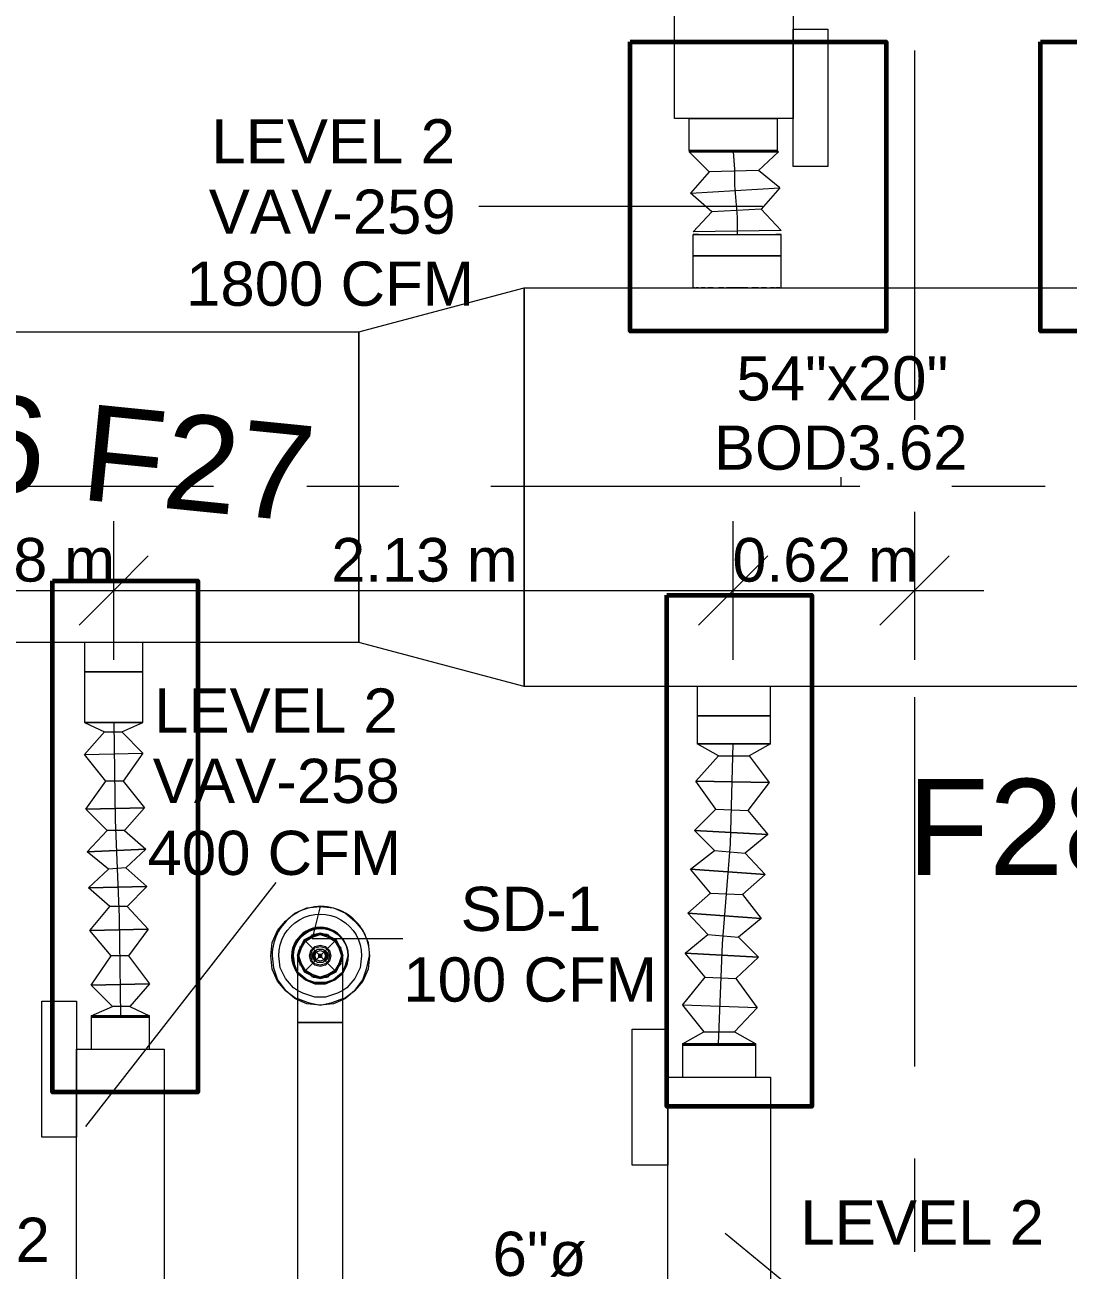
# Model space of a CAD drawing. Header units: metres. Extents: x -2 to 207, y -8 to 52.
# Drawn here: x 46.143 to 49.73, y 38.874 to 43.154 of the extents above; entities that cross this region are included whole.
import ezdxf

# ---------------------------------------------------------------- set-up
doc = ezdxf.new("R2010")
doc.units = ezdxf.units.M
doc.layers.add('HVAC - Ductos', color=5, linetype='Continuous', lineweight=0)
doc.layers.add('PDF_Text', color=7, linetype='Continuous', lineweight=0)
doc.layers.add('PDF_Geometry', color=7, linetype='Continuous', lineweight=0, true_color=0xaaaaaa)
doc.styles.add('PDF ArialUnicodeMS-Bold-Identity-H', font='arial.ttf')
doc.styles.add('PDF Helvetica', font='')
doc.styles.get('PDF Helvetica').set_extended_font_data('Helvetica')

msp = doc.modelspace()

# ---------------------------------------------------------------- linework, layer by layer
at = {"layer": 'HVAC - Ductos', "lineweight": 0}
for points in [[(48.7853, 44.6551), (48.7853, 42.8315), (48.3775, 42.8315), (48.3775, 44.6551)], [(48.9044, 42.6666), (48.7853, 42.6666), (48.7853, 43.1386), (48.9044, 43.1386)], [(48.7303, 42.7216), (48.7257, 42.7216), (48.7119, 42.7216), (48.6891, 42.7216), (48.657, 42.7216), (48.6203, 42.7216), (48.5791, 42.7216), (48.5424, 42.7216), (48.5058, 42.7216), (48.4737, 42.7216), (48.4508, 42.7216), (48.437, 42.7216), (48.4279, 42.7216), (48.437, 42.7216), (48.4508, 42.7216), (48.4737, 42.7216), (48.5058, 42.7216), (48.5424, 42.7216), (48.5791, 42.7216), (48.6203, 42.7216), (48.657, 42.7216), (48.6891, 42.7216), (48.7119, 42.7216), (48.7257, 42.7216)], [(47.8598, 40.8797), (47.2916, 41.0309), (47.2916, 42.0984), (47.8598, 42.2497)], [(50.1872, 40.8797), (47.8598, 40.8797), (47.8598, 42.2497), (50.1872, 42.2497)], [(47.2916, 41.0309), (41.757, 41.0309), (41.757, 42.0984), (47.2916, 42.0984)], [(46.3478, 40.756), (46.3615, 40.756), (46.3753, 40.756), (46.3982, 40.756), (46.4211, 40.756), (46.4486, 40.756), (46.4715, 40.756), (46.499, 40.756), (46.5173, 40.756), (46.5357, 40.756), (46.5448, 40.756), (46.5494, 40.756), (46.5448, 40.756), (46.5357, 40.756), (46.5173, 40.756), (46.499, 40.756), (46.4715, 40.756), (46.4486, 40.756), (46.4211, 40.756), (46.3982, 40.756), (46.3753, 40.756), (46.3615, 40.756)], [(48.4554, 40.6827), (48.46, 40.6827), (48.4692, 40.6827), (48.492, 40.6827), (48.515, 40.6827), (48.547, 40.6827), (48.5791, 40.6827), (48.6157, 40.6827), (48.6433, 40.6827), (48.6707, 40.6827), (48.6891, 40.6827), (48.7028, 40.6827), (48.7074, 40.6827), (48.7028, 40.6827), (48.6891, 40.6827), (48.6707, 40.6827), (48.6433, 40.6827), (48.6157, 40.6827), (48.5791, 40.6827), (48.547, 40.6827), (48.515, 40.6827), (48.492, 40.6827), (48.4692, 40.6827), (48.46, 40.6827)], [(47.0946, 39.9817), (47.1084, 40.0047), (47.1313, 40.0184), (47.1588, 40.0275), (47.1863, 40.0184), (47.2092, 40.0047), (47.2229, 39.9817), (47.2321, 39.9542), (47.2229, 39.9268), (47.2092, 39.9038), (47.1863, 39.8901), (47.1588, 39.8809), (47.1313, 39.8901), (47.1084, 39.9038), (47.0946, 39.9268), (47.0855, 39.9542)], [(47.1267, 39.9726), (47.1404, 39.9863), (47.1588, 39.9909), (47.1771, 39.9863), (47.1908, 39.9726), (47.1954, 39.9542), (47.1908, 39.9359), (47.1771, 39.9222), (47.1588, 39.9176), (47.1404, 39.9222), (47.1267, 39.9359), (47.1221, 39.9542)], [(47.1313, 39.9726), (47.1404, 39.9817), (47.1588, 39.9863), (47.1771, 39.9817), (47.1863, 39.9726), (47.1908, 39.9542), (47.1863, 39.9359), (47.1771, 39.9268), (47.1588, 39.9222), (47.1404, 39.9268), (47.1313, 39.9359), (47.1267, 39.9542)], [(47.1359, 39.968), (47.1496, 39.9771), (47.1679, 39.9771), (47.1817, 39.968), (47.1863, 39.9542), (47.1817, 39.9405), (47.1679, 39.9313), (47.1496, 39.9313), (47.1359, 39.9405), (47.1313, 39.9542)], [(47.1404, 39.968), (47.1496, 39.9771), (47.1679, 39.9771), (47.1771, 39.968), (47.1817, 39.9542), (47.1771, 39.9405), (47.1679, 39.9313), (47.1496, 39.9313), (47.1404, 39.9405), (47.1359, 39.9542)], [(47.145, 39.968), (47.1588, 39.9726), (47.1725, 39.968), (47.1771, 39.9542), (47.1725, 39.9405), (47.1588, 39.9359), (47.145, 39.9405), (47.1404, 39.9542)], [(47.1542, 39.9588), (47.1542, 39.9542), (47.1542, 39.9588), (47.1633, 39.9588), (47.1633, 39.9542), (47.1633, 39.9588)], [(47.1633, 39.9496), (47.1633, 39.9542), (47.1633, 39.9496), (47.1542, 39.9496), (47.1542, 39.9542), (47.1542, 39.9496)], [(47.2366, 39.8947), (47.2504, 39.9222), (47.255, 39.9542), (47.2504, 39.9222)], [(47.0855, 39.8947), (47.1129, 39.8718), (47.1404, 39.8626), (47.1771, 39.8626), (47.2046, 39.8718), (47.2321, 39.8947), (47.2366, 39.8992), (47.2321, 39.8947), (47.2046, 39.8718), (47.1771, 39.8626), (47.1404, 39.8626), (47.1129, 39.8718), (47.0855, 39.8947), (47.0809, 39.8992)], [(47.2321, 39.8901), (47.2092, 39.8718), (47.1771, 39.858), (47.1404, 39.858), (47.1084, 39.8718), (47.0855, 39.8901), (47.0809, 39.8947), (47.0855, 39.8901), (47.1084, 39.8718), (47.1404, 39.858), (47.1771, 39.858), (47.2092, 39.8718), (47.2321, 39.8901), (47.2366, 39.8947)], [(46.2012, 39.7984), (46.3203, 39.7984), (46.3203, 39.3311), (46.2012, 39.3311)], [(48.2309, 39.7022), (48.3546, 39.7022), (48.3546, 39.2349), (48.2309, 39.2349)], [(46.6227, 39.6335), (46.6227, 38.7264), (46.3203, 38.7264), (46.3203, 39.6335)], [(48.657, 39.6519), (48.6524, 39.6519), (48.6341, 39.6519), (48.6066, 39.6519), (48.5699, 39.6519), (48.5287, 39.6519), (48.492, 39.6519), (48.4554, 39.6519), (48.4279, 39.6519), (48.4096, 39.6519), (48.405, 39.6519), (48.4096, 39.6519), (48.4279, 39.6519), (48.4554, 39.6519), (48.492, 39.6519), (48.5287, 39.6519), (48.5699, 39.6519), (48.6066, 39.6519), (48.6341, 39.6519), (48.6524, 39.6519)], [(48.405, 39.6473), (48.405, 39.5373), (48.4096, 39.5373), (48.4233, 39.5373), (48.4416, 39.5373), (48.4692, 39.5373), (48.4966, 39.5373), (48.5287, 39.5373), (48.5653, 39.5373), (48.5928, 39.5373), (48.6203, 39.5373), (48.6387, 39.5373), (48.6524, 39.5373), (48.657, 39.5373), (48.657, 39.6473), (48.6479, 39.6473), (48.6341, 39.6473), (48.6066, 39.6473), (48.5699, 39.6473), (48.5287, 39.6473), (48.492, 39.6473), (48.4554, 39.6473), (48.4279, 39.6473), (48.4096, 39.6473)], [(48.657, 39.6473), (48.6524, 39.6473), (48.6387, 39.6473), (48.6203, 39.6473), (48.5928, 39.6473), (48.5653, 39.6473), (48.5287, 39.6473), (48.4966, 39.6473), (48.4692, 39.6473), (48.4416, 39.6473), (48.4233, 39.6473), (48.4096, 39.6473), (48.405, 39.6473), (48.4096, 39.6473), (48.4233, 39.6473), (48.4416, 39.6473), (48.4692, 39.6473), (48.4966, 39.6473), (48.5287, 39.6473), (48.5653, 39.6473), (48.5928, 39.6473), (48.6203, 39.6473), (48.6387, 39.6473), (48.6524, 39.6473)], [(48.7074, 39.5373), (48.7074, 38.6302), (48.3546, 38.6302), (48.3546, 39.5373)]]:
    msp.add_lwpolyline(points, close=True, dxfattribs=at)
for points in [[(48.4966, 42.6483), (48.4279, 42.717), (48.7349, 42.717), (48.7257, 42.717), (48.7074, 42.717), (48.6799, 42.717), (48.6433, 42.717), (48.602, 42.717), (48.5608, 42.717), (48.5195, 42.717), (48.4829, 42.717), (48.4508, 42.717), (48.4325, 42.717), (48.4279, 42.717), (48.4325, 42.717), (48.4508, 42.717), (48.4829, 42.717), (48.5195, 42.717), (48.5608, 42.717), (48.602, 42.717), (48.6433, 42.717), (48.6799, 42.717), (48.7074, 42.717), (48.7257, 42.717), (48.7349, 42.717), (48.7303, 42.7216), (48.7257, 42.7216), (48.7074, 42.7216), (48.6799, 42.7216), (48.6433, 42.7216), (48.602, 42.7216), (48.5608, 42.7216), (48.5195, 42.7216), (48.4829, 42.7216), (48.4554, 42.7216), (48.437, 42.7216), (48.4279, 42.7216), (48.4279, 42.8315), (48.437, 42.8315), (48.4508, 42.8315), (48.4737, 42.8315), (48.5058, 42.8315), (48.5424, 42.8315), (48.5791, 42.8315), (48.6203, 42.8315), (48.657, 42.8315), (48.6891, 42.8315), (48.7119, 42.8315), (48.7257, 42.8315), (48.7303, 42.8315), (48.7303, 42.7216), (48.7257, 42.7216), (48.7074, 42.7216), (48.6799, 42.7216), (48.6433, 42.7216), (48.602, 42.7216), (48.5608, 42.7216), (48.5195, 42.7216), (48.4829, 42.7216), (48.4554, 42.7216), (48.437, 42.7216), (48.4279, 42.7216), (48.4279, 42.717), (48.7349, 42.717), (48.6661, 42.6528), (48.4966, 42.6483), (48.4325, 42.575), (48.7395, 42.5933), (48.6661, 42.6528)], [(48.5791, 42.717), (48.5837, 42.6574), (48.5837, 42.6024), (48.5882, 42.5475), (48.5928, 42.4925), (48.5928, 42.4329)], [(48.6753, 42.52), (48.7441, 42.4467), (48.4416, 42.4421), (48.5058, 42.5108), (48.4325, 42.575), (48.7395, 42.5933), (48.6753, 42.52), (48.5058, 42.5108)], [(48.6799, 42.5291), (48.3271, 42.5291), (47.704, 42.5291)], [(48.4462, 42.2497), (48.4416, 42.2497), (48.4416, 42.3597), (48.4416, 42.4329), (48.4462, 42.4329), (48.46, 42.4329), (48.4874, 42.4329), (48.515, 42.4329), (48.5562, 42.4329), (48.5928, 42.4329), (48.6341, 42.4329), (48.6707, 42.4329), (48.7028, 42.4329), (48.7257, 42.4329), (48.7395, 42.4329), (48.7441, 42.4329), (48.7395, 42.4329), (48.7257, 42.4329)], [(48.7441, 42.2497), (48.7441, 42.3597), (48.7395, 42.3597), (48.7257, 42.3597), (48.7028, 42.3597), (48.6707, 42.3597), (48.6341, 42.3597), (48.5928, 42.3597), (48.5562, 42.3597), (48.515, 42.3597), (48.4874, 42.3597), (48.46, 42.3597), (48.4462, 42.3597), (48.4416, 42.3597), (48.4462, 42.3597), (48.46, 42.3597), (48.4874, 42.3597), (48.515, 42.3597), (48.5562, 42.3597), (48.5928, 42.3597), (48.6341, 42.3597), (48.6707, 42.3597), (48.7028, 42.3597), (48.7257, 42.3597), (48.7395, 42.3597), (48.7441, 42.3597), (48.7441, 42.4329)], [(48.46, 42.4329), (48.4462, 42.4329), (48.4416, 42.4329)], [(48.46, 42.3597), (48.4874, 42.3597), (48.515, 42.3597), (48.5562, 42.3597), (48.5928, 42.3597), (48.6341, 42.3597), (48.6707, 42.3597), (48.7028, 42.3597), (48.7257, 42.3597)], [(48.46, 42.2497), (48.4554, 42.2497), (48.4508, 42.2497)], [(48.4829, 42.2497), (48.4737, 42.2497), (48.4692, 42.2497)], [(48.5104, 42.2497), (48.4966, 42.2497), (48.492, 42.2497)], [(48.547, 42.2497), (48.5287, 42.2497)], [(48.6295, 42.2497), (48.5928, 42.2497), (48.5608, 42.2497), (48.5562, 42.2497)], [(48.6661, 42.2497), (48.6615, 42.2497), (48.6433, 42.2497)], [(48.6936, 42.2497), (48.6891, 42.2497), (48.6753, 42.2497)], [(48.7211, 42.2497), (48.7119, 42.2497), (48.7074, 42.2497)], [(48.7395, 42.2497), (48.7303, 42.2497), (48.7257, 42.2497)], [(48.9502, 41.567), (48.9502, 41.599)], [(46.4486, 40.9714), (46.4486, 41.2097), (46.4486, 41.4479)], [(48.5791, 40.9714), (48.5791, 41.2097), (48.5791, 41.4479)], [(49.2022, 41.4479), (49.2022, 41.2097), (49.2022, 40.9714)], [(46.5677, 41.3287), (46.4486, 41.2097), (46.3295, 41.0905)], [(48.6982, 41.3287), (48.5791, 41.2097), (48.46, 41.0905)], [(49.3213, 41.3287), (49.2022, 41.2097), (49.0831, 41.0905)], [(44.8771, 41.2097), (45.8667, 41.2097), (46.4486, 41.2097), (48.5791, 41.2097), (49.4404, 41.2097)], [(46.3478, 41.0309), (46.3478, 40.9302), (46.3615, 40.9302), (46.3753, 40.9302), (46.3982, 40.9302), (46.4211, 40.9302), (46.4486, 40.9302), (46.4715, 40.9302), (46.499, 40.9302), (46.5173, 40.9302), (46.5357, 40.9302), (46.5448, 40.9302), (46.5494, 40.9302), (46.5448, 40.9302), (46.5357, 40.9302), (46.5173, 40.9302), (46.499, 40.9302), (46.4715, 40.9302), (46.4486, 40.9302), (46.4211, 40.9302), (46.3982, 40.9302), (46.3753, 40.9302), (46.3615, 40.9302), (46.3478, 40.9302), (46.3478, 40.756), (46.5494, 40.756), (46.3478, 40.756), (46.4165, 40.7239), (46.3478, 40.6461), (46.5494, 40.6507), (46.4761, 40.7239)], [(46.357, 41.0309), (46.3524, 41.0309)], [(46.3707, 41.0309), (46.3661, 41.0309), (46.3615, 41.0309)], [(46.3936, 41.0309), (46.3845, 41.0309), (46.3799, 41.0309)], [(46.4165, 41.0309), (46.4028, 41.0309), (46.3982, 41.0309)], [(46.4165, 40.7239), (46.4761, 40.7239), (46.5494, 40.756), (46.5494, 40.9302), (46.5494, 41.0309), (46.5448, 41.0309), (46.5402, 41.0309), (46.5357, 41.0309)], [(46.4715, 41.0309), (46.4486, 41.0309), (46.4257, 41.0309)], [(46.4944, 41.0309), (46.4899, 41.0309), (46.4807, 41.0309)], [(46.5173, 41.0309), (46.5127, 41.0309), (46.5036, 41.0309)], [(46.5311, 41.0309), (46.5265, 41.0309), (46.5219, 41.0309)], [(48.7074, 40.6827), (48.7074, 40.7789), (48.7074, 40.8797), (48.7028, 40.8797), (48.6891, 40.8797), (48.6707, 40.8797), (48.6433, 40.8797), (48.6157, 40.8797), (48.5791, 40.8797), (48.547, 40.8797), (48.515, 40.8797), (48.492, 40.8797), (48.4692, 40.8797), (48.46, 40.8797), (48.4554, 40.8797), (48.4554, 40.7789), (48.46, 40.7789), (48.4692, 40.7789), (48.492, 40.7789), (48.515, 40.7789), (48.547, 40.7789), (48.5791, 40.7789), (48.6157, 40.7789), (48.6433, 40.7789), (48.6707, 40.7789), (48.6891, 40.7789), (48.7028, 40.7789), (48.7074, 40.7789), (48.7028, 40.7789), (48.6891, 40.7789), (48.6707, 40.7789), (48.6433, 40.7789), (48.6157, 40.7789), (48.5791, 40.7789), (48.547, 40.7789), (48.515, 40.7789), (48.492, 40.7789), (48.4692, 40.7789), (48.46, 40.7789), (48.4554, 40.7789), (48.4554, 40.6827)], [(46.4486, 40.756), (46.4532, 40.4216), (46.4669, 40.0871), (46.4715, 39.7481)], [(48.5287, 40.6415), (48.4554, 40.6827), (48.7074, 40.6827), (48.6341, 40.6415), (48.7028, 40.5499), (48.4508, 40.5545), (48.5287, 40.6415), (48.6341, 40.6415)], [(48.5287, 39.6519), (48.5424, 39.9955), (48.5699, 40.3391), (48.5791, 40.6827)], [(46.4807, 40.5545), (46.554, 40.4628), (46.3524, 40.4582), (46.4211, 40.5545), (46.3478, 40.6461), (46.5494, 40.6507), (46.4807, 40.5545), (46.4211, 40.5545)], [(48.5195, 40.4582), (48.4508, 40.5545), (48.7028, 40.5499), (48.6295, 40.4536), (48.6982, 40.3712), (48.4462, 40.3849), (48.5195, 40.4582), (48.6295, 40.4536)], [(46.4853, 40.3849), (46.5586, 40.3208), (46.357, 40.3116), (46.4257, 40.3849), (46.3524, 40.4582), (46.554, 40.4628), (46.4853, 40.3849), (46.4257, 40.3849)], [(48.515, 40.3162), (48.4462, 40.3849), (48.6982, 40.3712), (48.6203, 40.307), (48.6891, 40.2337), (48.4325, 40.2521), (48.515, 40.3162), (48.6203, 40.307)], [(46.4899, 40.2566), (46.5631, 40.1925), (46.3615, 40.1879), (46.4303, 40.2521), (46.357, 40.3116), (46.5586, 40.3208), (46.4899, 40.2566), (46.4303, 40.2521)], [(48.5012, 40.1696), (48.4325, 40.2521), (48.6891, 40.2337), (48.6112, 40.165), (48.6753, 40.0825), (48.4233, 40.1009), (48.5012, 40.1696), (48.6112, 40.165)], [(46.3524, 39.3678), (47.0075, 40.2062)], [(46.4944, 40.1237), (46.5677, 40.0459), (46.3661, 40.0413), (46.4349, 40.1237), (46.3615, 40.1879), (46.5631, 40.1925), (46.4944, 40.1237), (46.4349, 40.1237)], [(47.1588, 40.1237), (47.1313, 40.0138), (47.4428, 40.0138)], [(48.492, 40.0275), (48.4233, 40.1009), (48.6753, 40.0825), (48.5974, 40.0184), (48.6661, 39.9496), (48.4142, 39.9634), (48.492, 40.0275), (48.5974, 40.0184)], [(46.499, 39.9542), (46.5723, 39.858), (46.3707, 39.8534), (46.4395, 39.9542), (46.3661, 40.0413), (46.5677, 40.0459), (46.499, 39.9542), (46.4395, 39.9542)], [(47.0809, 39.9542), (47.0809, 39.9496), (47.0809, 39.9313), (47.0809, 39.8992), (47.0809, 39.858), (47.0809, 39.8122), (47.0809, 39.7618), (47.0809, 39.7252), (47.0855, 39.7252), (47.0946, 39.7252), (47.1038, 39.7252), (47.1221, 39.7252), (47.1404, 39.7252), (47.1588, 39.7252), (47.1771, 39.7252), (47.1954, 39.7252), (47.2137, 39.7252), (47.2229, 39.7252), (47.2321, 39.7252), (47.2366, 39.7252), (47.2366, 39.7801), (47.2366, 39.8306), (47.2366, 39.8764), (47.2366, 39.913), (47.2366, 39.9359), (47.2366, 39.9496), (47.2366, 39.9542), (47.2321, 39.9496), (47.2366, 39.9542), (47.2321, 39.9726), (47.2229, 39.9909), (47.2137, 40.0093), (47.1954, 40.0184), (47.1771, 40.0275), (47.1588, 40.0321), (47.1404, 40.0275), (47.1221, 40.0184), (47.1038, 40.0093), (47.0946, 39.9909), (47.0855, 39.9726), (47.0809, 39.9542), (47.0855, 39.9496), (47.0809, 39.9542), (47.0855, 39.9726), (47.0946, 39.9909), (47.1038, 40.0093), (47.1221, 40.0184), (47.1404, 40.0275), (47.1588, 40.0321), (47.1771, 40.0275), (47.1954, 40.0184), (47.2137, 40.0093), (47.2229, 39.9909), (47.2321, 39.9726), (47.2366, 39.9542)], [(47.0855, 39.9496), (47.0855, 39.9359), (47.0855, 39.9542), (47.0855, 39.9726), (47.0946, 39.9909), (47.1084, 40.0047), (47.1221, 40.0184), (47.1404, 40.0275), (47.1588, 40.0275), (47.1771, 40.0275), (47.1954, 40.0184), (47.2092, 40.0047), (47.2229, 39.9909), (47.2321, 39.9726), (47.2321, 39.9542), (47.2321, 39.9359), (47.2229, 39.9176), (47.2092, 39.9038), (47.1954, 39.8901), (47.1771, 39.8809), (47.1588, 39.8809), (47.1404, 39.8809), (47.1221, 39.8901), (47.1084, 39.9038), (47.0946, 39.9176), (47.0855, 39.9359), (47.0946, 39.9176), (47.1038, 39.8992), (47.1221, 39.8901), (47.1404, 39.8809), (47.1588, 39.8764), (47.1771, 39.8809), (47.1954, 39.8901), (47.2137, 39.8992), (47.2229, 39.9176), (47.2321, 39.9359), (47.2321, 39.9496)], [(47.0946, 39.9863), (47.1084, 40.0047), (47.1267, 40.0184)], [(47.1267, 40.023), (47.1313, 40.023), (47.1313, 40.0275)], [(47.1359, 40.023), (47.1588, 40.0275), (47.1817, 40.023)], [(47.1863, 40.0275), (47.1863, 40.023), (47.1908, 40.023)], [(47.1908, 40.0184), (47.2092, 40.0047), (47.2229, 39.9863)], [(47.0901, 39.9313), (47.0855, 39.9542), (47.0901, 39.9771)], [(47.0901, 39.9817), (47.0901, 39.9863)], [(47.2275, 39.9863), (47.2275, 39.9817), (47.2321, 39.9817)], [(47.2275, 39.9771), (47.2321, 39.9542), (47.2275, 39.9313)], [(47.2366, 39.8076), (47.2412, 39.8076), (47.2779, 39.8351), (47.3054, 39.8718), (47.3191, 39.913), (47.3283, 39.9542), (47.3237, 39.9084), (47.3054, 39.8672), (47.2779, 39.8351), (47.2458, 39.8076), (47.2366, 39.803)], [(48.4829, 39.8809), (48.4142, 39.9634), (48.6661, 39.9496), (48.5882, 39.8764), (48.6615, 39.7756), (48.405, 39.7847), (48.4829, 39.8809), (48.5882, 39.8764)], [(47.0901, 39.9222), (47.0901, 39.9268)], [(47.1267, 39.8901), (47.1084, 39.9038), (47.0946, 39.9222)], [(47.2229, 39.9222), (47.2092, 39.9038), (47.1908, 39.8901)], [(47.2321, 39.9268), (47.2275, 39.9268), (47.2275, 39.9222)], [(46.5036, 39.7801), (46.5723, 39.7481), (46.3707, 39.7481), (46.4441, 39.7801), (46.3707, 39.8534), (46.5723, 39.858), (46.5036, 39.7801), (46.4441, 39.7801)], [(47.1313, 39.8809), (47.1313, 39.8855), (47.1267, 39.8855)], [(47.1817, 39.8855), (47.1588, 39.8809), (47.1359, 39.8855)], [(47.1908, 39.8855), (47.1863, 39.8855), (47.1863, 39.8809)], [(47.2366, 39.8351), (47.2183, 39.826), (47.1771, 39.8122), (47.1404, 39.8122), (47.0992, 39.826), (47.0809, 39.8351)], [(47.0809, 39.8076), (47.1175, 39.7939), (47.1588, 39.7847), (47.2, 39.7939), (47.2366, 39.8076)], [(47.2366, 39.803), (47.2046, 39.7893), (47.1588, 39.7847), (47.1129, 39.7893), (47.0809, 39.803)], [(48.5837, 39.6931), (48.657, 39.6519), (48.405, 39.6519), (48.405, 39.6473), (48.4096, 39.6473), (48.4279, 39.6473), (48.4554, 39.6473), (48.492, 39.6473), (48.5287, 39.6473), (48.5699, 39.6473), (48.6066, 39.6473), (48.6341, 39.6473), (48.6479, 39.6473), (48.657, 39.6473), (48.657, 39.6519), (48.405, 39.6519), (48.4783, 39.6931), (48.5837, 39.6931), (48.6615, 39.7756), (48.405, 39.7847), (48.4783, 39.6931)], [(46.5723, 39.7481), (46.5677, 39.7481), (46.5494, 39.7481), (46.5219, 39.7481), (46.4899, 39.7481), (46.4532, 39.7481), (46.4211, 39.7481), (46.3936, 39.7481), (46.3753, 39.7481), (46.3707, 39.7481), (46.3707, 39.7435), (46.3799, 39.7435), (46.3936, 39.7435), (46.4211, 39.7435), (46.4532, 39.7435), (46.4899, 39.7435), (46.5219, 39.7435), (46.5494, 39.7435), (46.5677, 39.7435), (46.5723, 39.7435), (46.5677, 39.7435), (46.5494, 39.7435), (46.5219, 39.7435), (46.4899, 39.7435), (46.4532, 39.7435), (46.4211, 39.7435), (46.3936, 39.7435), (46.3799, 39.7435), (46.3707, 39.7435), (46.3707, 39.6335), (46.3753, 39.6335), (46.3845, 39.6335)], [(46.3845, 39.7435), (46.3753, 39.7435), (46.3707, 39.7435), (46.3753, 39.7435), (46.3845, 39.7435), (46.4028, 39.7435), (46.4211, 39.7435), (46.4486, 39.7435), (46.4715, 39.7435), (46.499, 39.7435), (46.5219, 39.7435), (46.5448, 39.7435), (46.5586, 39.7435), (46.5677, 39.7435), (46.5723, 39.7435), (46.5723, 39.7481), (46.5677, 39.7481), (46.5494, 39.7481), (46.5219, 39.7481), (46.4899, 39.7481), (46.4532, 39.7481), (46.4211, 39.7481), (46.3936, 39.7481), (46.3753, 39.7481), (46.3707, 39.7481)], [(46.389, 39.6335), (46.4028, 39.6335), (46.4211, 39.6335), (46.4486, 39.6335), (46.4715, 39.6335), (46.499, 39.6335), (46.5219, 39.6335), (46.5448, 39.6335), (46.5586, 39.6335), (46.5677, 39.6335), (46.5723, 39.6335), (46.5723, 39.7435), (46.5677, 39.7435), (46.5586, 39.7435), (46.5448, 39.7435), (46.5219, 39.7435), (46.499, 39.7435), (46.4715, 39.7435), (46.4486, 39.7435), (46.4211, 39.7435), (46.4028, 39.7435), (46.389, 39.7435)], [(47.2366, 38.4606), (47.2366, 39.7252), (47.2321, 39.7252), (47.2229, 39.7252), (47.2137, 39.7252), (47.1954, 39.7252), (47.1771, 39.7252), (47.1588, 39.7252), (47.1404, 39.7252), (47.1221, 39.7252), (47.1038, 39.7252), (47.0946, 39.7252), (47.0855, 39.7252), (47.0809, 39.7252), (47.0809, 38.4606)], [(48.5516, 39.0013), (48.7853, 38.8088)]]:
    msp.add_lwpolyline(points, dxfattribs=at)
for points in [[(47.0809, 39.803), (47.0717, 39.8076), (47.0397, 39.8351), (47.0121, 39.8672), (46.9939, 39.9084), (46.9893, 39.9542), (46.9939, 40.0001), (47.0121, 40.0413), (47.0397, 40.0733), (47.0717, 40.1009), (47.1129, 40.1192), (47.1588, 40.1237), (47.2046, 40.1192), (47.2458, 40.1009), (47.2779, 40.0733), (47.3054, 40.0413), (47.3237, 40.0001), (47.3283, 39.9542, 1.01401), (46.9939, 39.9542), (46.9984, 39.913), (47.0121, 39.8718), (47.0397, 39.8351), (47.0763, 39.8076), (47.0809, 39.8076)], [(47.0809, 39.8351), (47.0671, 39.8443), (47.0397, 39.8764), (47.0213, 39.913), (47.0167, 39.9542, -1.008579), (47.3008, 39.9542), (47.2962, 39.913), (47.2779, 39.8764), (47.2504, 39.8443), (47.2366, 39.8351)]]:
    msp.add_lwpolyline(points, format="xyb", dxfattribs=at)
msp.add_lwpolyline([(47.255, 39.9542, 1.352031), (47.0809, 39.8992), (47.0717, 39.9222), (47.0671, 39.9542, -1.372553), (47.2366, 39.8992), (47.2458, 39.9222), (47.255, 39.9542, 1.018616), (47.0625, 39.9542), (47.0671, 39.9222), (47.0809, 39.8947, -1.386586)], format="xyb", close=True, dxfattribs=at)
at = {"layer": 'PDF_Geometry', "color": 232, "lineweight": 60, "ltscale": 3, "true_color": 0xe91e64}
msp.add_lwpolyline([(48.225, 43.0957), (49.1047, 43.0957), (49.1047, 42.1006), (48.225, 42.1006)], close=True, dxfattribs=at)
at = {"layer": 'PDF_Geometry', "lineweight": 0}
for points in [[(49.2022, 43.0652), (49.2022, 41.7961)], [(46.7922, 41.567), (45.5231, 41.567)], [(47.4291, 41.567), (47.1129, 41.567)], [(49.0144, 41.567), (47.7452, 41.567)], [(49.6512, 41.567), (49.3305, 41.567)], [(49.2022, 41.48), (49.2022, 41.1592)], [(49.2022, 40.8431), (49.2022, 39.5739)], [(49.2022, 39.2578), (49.2022, 38.9371)]]:
    msp.add_lwpolyline(points, dxfattribs=at)
at = {"layer": 'PDF_Geometry', "color": 232, "lineweight": 60, "true_color": 0xe91e64}
for points in [[(49.635, 43.0957), (51.5435, 43.0957), (51.5435, 42.1006), (49.635, 42.1006)], [(46.2386, 41.2431), (46.7383, 41.2431), (46.7383, 39.4859), (46.2386, 39.4859)], [(48.3501, 41.1935), (48.8498, 41.1935), (48.8498, 39.4362), (48.3501, 39.4362)]]:
    msp.add_lwpolyline(points, close=True, dxfattribs=at)
at = {"layer": 'PDF_Geometry', "color": 8, "lineweight": 0, "true_color": 0x808080}
msp.add_lwpolyline([(47.2183, 40.0001), (47.1817, 40.0275), (47.1359, 40.0275), (47.0992, 40.0001), (47.0809, 39.9542), (47.0992, 39.9084), (47.1359, 39.8809), (47.1817, 39.8809), (47.2183, 39.9084), (47.2366, 39.9542)], close=True, dxfattribs=at)
for points in [[(47.1038, 40.0093), (47.2137, 39.8992)], [(47.2137, 40.0093), (47.1038, 39.8992)]]:
    msp.add_lwpolyline(points, dxfattribs=at)

# ---------------------------------------------------------------- texts
at = {"layer": 'PDF_Text', "lineweight": 0, "attachment_point": 4, "style": 'PDF Helvetica'}
for s, insert, char_height in [('LEVEL 2', (46.7847, 42.7536), 0.1519), ('VAV-259', (46.7755, 42.5107), 0.1519), ('1800 CFM', (46.6976, 42.2633), 0.1519), ('54"x20"', (48.5899, 41.938), 0.1519), ('BOD3.62', (48.5121, 41.6997), 0.1519), ('0.75 m0.58 m', (45.1719, 41.3142), 0.150021), ('2.13 m', (47.1971, 41.3142), 0.15002), ('0.62 m', (48.5762, 41.3142), 0.15002), ('LEVEL 2', (46.5877, 40.7971), 0.1519), ('VAV-258', (46.5831, 40.5543), 0.1519), ('400 CFM', (46.5648, 40.3069), 0.1519), ('SD-1', (47.6415, 40.1144), 0.1519), ('100 CFM', (47.4445, 39.8716), 0.1519), ('LEVEL 2', (48.8099, 39.0377), 0.1519), ('LEVEL 2', (45.3918, 38.9781), 0.1519), ('6"ø', (47.7515, 38.9277), 0.1519)]:
    msp.add_mtext(s, dxfattribs=dict(at, insert=insert, char_height=char_height))
at = {"layer": 'PDF_Text', "color": 232, "lineweight": 60, "true_color": 0xe91e64, "insert": (45.427, 41.7772), "char_height": 0.32989, "attachment_point": 4, "rotation": 354.2617, "style": 'PDF ArialUnicodeMS-Bold-Identity-H'}
msp.add_mtext('F26 F27', dxfattribs=at)
at = {"layer": 'PDF_Text', "color": 232, "lineweight": 60, "true_color": 0xe91e64, "insert": (49.1765, 40.395), "char_height": 0.32989, "attachment_point": 4, "style": 'PDF ArialUnicodeMS-Bold-Identity-H'}
msp.add_mtext('F28', dxfattribs=at)

doc.saveas('drawing.dxf')
